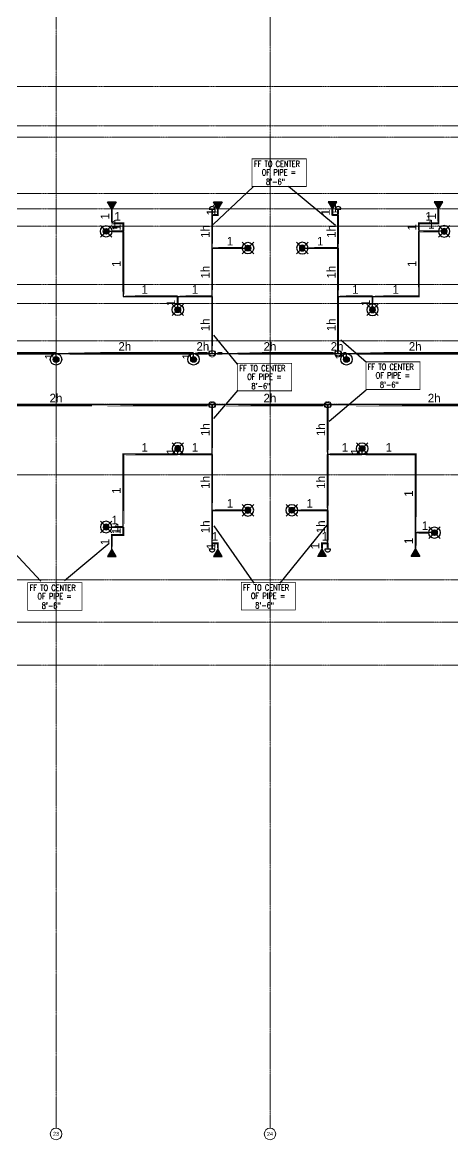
# Model space of a CAD drawing. Header units: inches. Extents: x -3679 to 241, y -496 to 3453.
# Drawn here: x -1271 to -821, y -496 to 672 of the extents above; entities that cross this region are included whole.
import ezdxf
from ezdxf.enums import TextEntityAlignment as Align

# ---------------------------------------------------------------- set-up
doc = ezdxf.new("R2010")
doc.units = ezdxf.units.IN
doc.header["$MEASUREMENT"] = 0
doc.linetypes.add('Grid Line', pattern=[0.875, 0.5, -0.125, 0.125, -0.125])
for name, color, linetype in [('Coordination', 1, 'Continuous'), ('headdn', 7, 'Continuous'), ('PIPEBL', 4, 'Continuous'), ('pipemn', 6, 'Continuous'), ('PIPESPC', 7, 'Continuous'), ('spk-cap', 7, 'Continuous'), ('spk-piperise', 7, 'Continuous'), ('TIDYPIPE', 7, 'Continuous')]:
    doc.layers.add(name, color=color, linetype=linetype)
doc.layers.add('S-GRID', color=1, linetype='Continuous', lineweight=9)
doc.layers.add('S-GRID-IDEN', color=1, linetype='Continuous', lineweight=13)
doc.styles.add('Arial', font='arial.ttf', dxfattribs={"height": 3.934132})
doc.styles.add('PDA1', font='ROMAND', dxfattribs={"width": 0.755})
doc.styles.add('PIPE', font='PIPE.SHX')

# ---------------------------------------------------------------- blocks, each defined once
blk = doc.blocks.new('Grid - 3_16_-139788-MAIN LEVEL')
at = {"layer": 'S-GRID-IDEN'}
blk.add_circle((0, 0), 0.188, dxfattribs=at)
blk = doc.blocks.new('dpend1')
for radius in [6, 3]:
    blk.add_circle((0, 0), radius)
for points in [[(0, 3), (-2.5, -1.6), (-2.6, 1.4)], [(0, 3), (-2.5, -1.6), (2.5, -1.6)], [(2.5, -1.6), (0, 3), (2.6, 1.5)], [(2.5, -1.6), (-2.5, -1.6), (0, -3)]]:
    blk.add_solid(points)
blk = doc.blocks.new('PIPESPC')
at = {"layer": 'PIPESPC', "style": 'PIPE', "width": 0.9}
blk.add_attdef('SIZE', text='', height=9, dxfattribs=at).set_placement((0, 4), align=Align.CENTER)
at = {"layer": 'PIPESPC', "style": 'PIPE', "flags": 1}
blk.add_attdef('SCHED', (25.3, 3.9), '', height=9, dxfattribs=at)
blk = doc.blocks.new('side2')
for p, q in [((0, 0), (7.8, 4.5)), ((7.8, -4.5), (0, 0)), ((7.8, 4.5), (7.8, -4.5))]:
    blk.add_line(p, q)
blk.add_solid([(7.8, -4.5), (0, 0), (7.8, 4.5)])
blk = doc.blocks.new('dpend2')
for p, q in [((-6, -6), (6, 6)), ((6, -6), (-6, 6))]:
    blk.add_line(p, q)
for radius in [6, 3]:
    blk.add_circle((0, 0), radius)
for points in [[(0, 0), (-3, 0), (-2.1, 2.1)], [(0, 0), (-3, 0), (-2.1, -2.1)], [(0, 0), (0, 3), (-2.1, 2.1)], [(0, 0), (0, -3), (-2.1, -2.1)], [(0, 0), (0, 3), (2.1, 2.1)], [(0, 0), (3, 0), (2.1, 2.1)], [(0, 0), (3, 0), (2.1, -2.1)], [(0, 0), (0, -3), (2.1, -2.1)]]:
    blk.add_solid(points)
blk = doc.blocks.new('CAP')
blk.add_line((0, 3), (0, -3))
blk.add_arc((0, 0), 3, 270, 90)
blk = doc.blocks.new('rise')
blk.add_circle((0, 0), 3)
blk = doc.blocks.new('TIDYRUN')
at = {"const_width": 0.5}
blk.add_lwpolyline([(-2.8, 2.8, -2.414214), (-2.8, -2.8, -1.737895)], format="xyb", dxfattribs=at)

msp = doc.modelspace()

# ---------------------------------------------------------------- linework, layer by layer
at = {"layer": 'Coordination', "color": 1}
for p, q in [((-1071.4, 460.8), (-1029.6, 500.1)), ((-943.5, 459.7), (-992.8, 500.6)), ((-1071.1, 345.1), (-1046.3, 314.7)), ((-937.7, 340), (-910.9, 316.8)), ((-1070.8, 257.7), (-1045.3, 287.4)), ((-950.2, 255), (-911.4, 288)), ((-1070.7, 145.6), (-1029.1, 85.5)), ((-951.4, 147.6), (-1001.7, 85.8)), ((-1293.8, 132.6), (-1251.8, 87.6)), ((-1180.5, 127.1), (-1227.2, 88))]:
    msp.add_line(p, q, dxfattribs=at)
at = {"layer": 'Coordination', "color": 1, "const_width": 0.75}
for points in [[(-1030.8, 529.4), (-1030.8, 500.5), (-974.1, 500.5), (-974.1, 529.4), (-1030.8, 529.4)], [(-1045.9, 315.7), (-1045.9, 286.8), (-989.2, 286.8), (-989.2, 315.7), (-1045.9, 315.7)], [(-911.6, 317.1), (-911.6, 288.2), (-854.9, 288.2), (-854.9, 317.1), (-911.6, 317.1)], [(-1265.6, 86.1), (-1265.6, 57.3), (-1208.9, 57.3), (-1208.9, 86.1), (-1265.6, 86.1)], [(-1042.1, 86.5), (-1042.1, 57.6), (-985.4, 57.6), (-985.4, 86.5), (-1042.1, 86.5)]]:
    msp.add_lwpolyline(points, dxfattribs=at)
at = {"layer": 'PIPEBL', "color": 1}
for p, q in [((-1177.6, 476.6), (-1177.6, 462)), ((-1072.6, 470.6), (-1072.6, 476.6)), ((-1072.6, 436.1), (-1072.6, 470.6)), ((-1072.6, 470.6), (-1066.6, 470.6)), ((-1066.6, 470.6), (-1066.6, 476.6)), ((-946.7, 470.6), (-946.7, 476.6)), ((-946.7, 470.6), (-940.7, 470.6)), ((-940.7, 470.6), (-940.7, 476.6)), ((-940.7, 436.1), (-940.7, 470.6)), ((-835.7, 476.6), (-835.7, 462)), ((-1165.6, 462), (-1177.6, 462)), ((-1165.6, 462), (-1165.6, 453.6)), ((-856.2, 462), (-835.7, 462)), ((-856.2, 462), (-856.2, 453.6)), ((-1183.6, 453.6), (-1165.6, 453.6)), ((-1165.6, 453.6), (-1165.6, 385.6)), ((-856.2, 453.6), (-856.2, 385.6)), ((-829.7, 453.6), (-856.2, 453.6)), ((-1072.6, 436.1), (-1035.1, 436.1)), ((-1072.6, 385.6), (-1072.6, 436.1)), ((-978.2, 436.1), (-940.7, 436.1)), ((-940.7, 385.6), (-940.7, 436.1)), ((-1165.6, 385.6), (-1108.6, 385.6)), ((-1108.6, 385.6), (-1072.6, 385.6)), ((-1108.6, 371.6), (-1108.6, 385.6)), ((-1072.6, 326), (-1072.6, 385.6)), ((-940.7, 326), (-940.7, 385.6)), ((-940.7, 385.6), (-904.7, 385.6)), ((-904.7, 371.6), (-904.7, 385.6)), ((-904.7, 385.6), (-856.2, 385.6)), ((-1236, 319.7), (-1236, 326)), ((-1092, 319.7), (-1092, 326)), ((-932, 319.7), (-932, 326)), ((-1072.6, 220.4), (-1072.6, 272)), ((-951.6, 220.4), (-951.6, 272)), ((-1108.6, 220.4), (-1108.6, 226.4)), ((-915.6, 220.4), (-915.6, 226.4)), ((-1108.6, 220.4), (-1165.6, 220.4)), ((-1165.6, 144.4), (-1165.6, 220.4)), ((-1108.6, 220.4), (-1072.6, 220.4)), ((-1072.6, 161.9), (-1072.6, 220.4)), ((-951.6, 161.9), (-951.6, 220.4)), ((-951.6, 220.4), (-915.6, 220.4)), ((-915.6, 220.4), (-859.6, 220.4)), ((-859.6, 138.5), (-859.6, 220.4)), ((-1072.6, 127.4), (-1072.6, 161.9)), ((-1072.6, 161.9), (-1035.1, 161.9)), ((-989.1, 161.9), (-951.6, 161.9)), ((-951.6, 127.4), (-951.6, 161.9)), ((-1183.6, 144.4), (-1165.6, 144.4)), ((-1165.6, 136), (-1165.6, 144.4)), ((-1177.6, 121.4), (-1177.6, 136)), ((-1165.6, 136), (-1177.6, 136)), ((-859.6, 121.4), (-859.6, 138.5)), ((-839.9, 138.5), (-859.6, 138.5)), ((-1072.6, 127.4), (-1066.6, 127.4)), ((-1072.6, 127.4), (-1072.6, 121.4)), ((-1066.6, 127.4), (-1066.6, 121.4)), ((-957.6, 127.4), (-951.6, 127.4)), ((-957.6, 127.4), (-957.6, 121.4)), ((-951.6, 127.4), (-951.6, 121.4))]:
    msp.add_line(p, q, dxfattribs=at)
at = {"layer": 'pipemn', "color": 1}
for p, q in [((-1380, 326), (-1236, 326)), ((-1236, 326), (-1092, 326)), ((-1092, 326), (-1072.6, 326)), ((-1072.6, 326), (-940.7, 326)), ((-940.7, 326), (-932, 326)), ((-932, 326), (-788, 326)), ((-1072.6, 272), (-1399.6, 272)), ((-951.6, 272), (-1072.6, 272)), ((-728.5, 272), (-951.6, 272))]:
    msp.add_line(p, q, dxfattribs=at)
at = {"layer": 'S-GRID', "linetype": 'Grid Line'}
for p, q in [((-3666.4, 605), (228, 605)), ((-3666.4, 564), (228, 564)), ((228, 552), (-3666.4, 552)), ((-3666.4, 493), (228, 493)), ((-3666.4, 477), (228, 477)), ((-3666.4, 459), (228, 459)), ((-3666.4, 398), (228, 398)), ((-3666.4, 378), (228, 378)), ((-3666.4, 339), (226, 339)), ((228, 273), (-3666.4, 273)), ((228, 199), (-3666.4, 199)), ((228, 89), (-3666.4, 89)), ((-3666.4, 45), (228, 45)), ((-3666.4, 0), (228, 0))]:
    msp.add_line(p, q, dxfattribs=at)
at = {"layer": 'TIDYPIPE', "color": 1}
for points, const_width in [([(-1177.6, 461), (-1177.6, 476.6)], 2), ([(-1072.6, 470.6), (-1072.6, 476.6)], 2), ([(-1072.6, 436.1), (-1072.6, 470.6)], 2), ([(-1072.6, 470.6), (-1065.6, 470.6)], 2), ([(-1066.6, 469.6), (-1066.6, 476.6)], 2), ([(-947.7, 470.6), (-940.7, 470.6)], 2), ([(-946.7, 469.6), (-946.7, 476.6)], 2), ([(-940.7, 470.6), (-940.7, 476.6)], 2), ([(-940.7, 436.1), (-940.7, 470.6)], 2), ([(-835.7, 461), (-835.7, 476.6)], 2), ([(-1178.6, 462), (-1164.6, 462)], 2), ([(-1165.6, 453.6), (-1165.6, 463)], 2), ([(-857.2, 462), (-834.7, 462)], 2), ([(-856.2, 453.6), (-856.2, 463)], 2), ([(-1177.6, 453.6), (-1165.6, 453.6)], 2), ([(-1165.6, 384.6), (-1165.6, 453.6)], 2), ([(-856.2, 384.6), (-856.2, 453.6)], 2), ([(-856.2, 453.6), (-835.7, 453.6)], 2), ([(-1072.6, 385.6), (-1072.6, 436.1)], 2), ([(-1072.6, 436.1), (-1041.1, 436.1)], 2), ([(-972.2, 436.1), (-940.7, 436.1)], 2), ([(-940.7, 385.6), (-940.7, 436.1)], 2), ([(-1166.6, 385.6), (-1108.6, 385.6)], 2), ([(-1108.6, 377.6), (-1108.6, 385.6)], 2), ([(-1108.6, 385.6), (-1072.6, 385.6)], 2), ([(-1072.6, 326), (-1072.6, 385.6)], 2), ([(-940.7, 326), (-940.7, 385.6)], 2), ([(-940.7, 385.6), (-904.7, 385.6)], 2), ([(-904.7, 377.6), (-904.7, 385.6)], 2), ([(-904.7, 385.6), (-855.2, 385.6)], 2), ([(-1308, 326), (-1236, 326)], 3), ([(-1236, 326), (-1092, 326)], 3), ([(-1092, 326), (-1077.1, 326)], 3), ([(-1068.1, 326), (-1062, 326)], 3), ([(-1056, 326), (-945.2, 326)], 3), ([(-936.2, 326), (-932, 326)], 3), ([(-932, 326), (-810, 326)], 3), ([(-1395.1, 272), (-1198.4, 272)], 3), ([(-1192.4, 272), (-1077.1, 272)], 3), ([(-1072.6, 220.4), (-1072.6, 272)], 2), ([(-1068.1, 272), (-956.1, 272)], 3), ([(-951.6, 220.4), (-951.6, 272)], 2), ([(-940.4, 272), (-733, 272)], 3), ([(-1165.6, 144.4), (-1165.6, 221.4)], 2), ([(-859.6, 138.5), (-859.6, 221.4)], 2), ([(-1166.6, 220.4), (-1108.6, 220.4)], 2), ([(-1108.6, 220.4), (-1072.6, 220.4)], 2), ([(-1072.6, 161.9), (-1072.6, 220.4)], 2), ([(-951.6, 161.9), (-951.6, 220.4)], 2), ([(-951.6, 220.4), (-915.6, 220.4)], 2), ([(-915.6, 220.4), (-858.6, 220.4)], 2), ([(-1072.6, 127.4), (-1072.6, 161.9)], 2), ([(-1072.6, 161.9), (-1041.1, 161.9)], 2), ([(-983.1, 161.9), (-951.6, 161.9)], 2), ([(-951.6, 127.4), (-951.6, 161.9)], 2), ([(-1177.6, 144.4), (-1165.6, 144.4)], 2), ([(-1165.6, 135), (-1165.6, 144.4)], 2), ([(-1178.6, 136), (-1164.6, 136)], 2), ([(-1177.6, 121.4), (-1177.6, 137)], 2), ([(-1066.6, 121.4), (-1066.6, 128.4)], 2), ([(-957.6, 121.4), (-957.6, 128.4)], 2), ([(-859.6, 121.4), (-859.6, 138.5)], 2), ([(-859.6, 138.5), (-845.9, 138.5)], 2), ([(-1072.6, 121.4), (-1072.6, 127.4)], 2), ([(-1072.6, 127.4), (-1065.6, 127.4)], 2), ([(-958.6, 127.4), (-951.6, 127.4)], 2), ([(-951.6, 121.4), (-951.6, 127.4)], 2)]:
    msp.add_lwpolyline(points, close=True, dxfattribs=dict(at, const_width=const_width))

# ---------------------------------------------------------------- block references
at = {"layer": 'headdn', "color": 1}
for name, p, rotation in [('side2', (-1177.6, 476.6), 90), ('side2', (-1066.6, 476.6), 90), ('dpend2', (-915.6, 226.4), 180), ('dpend2', (-989.1, 161.9), 180), ('dpend2', (-839.9, 138.5), 180), ('side2', (-957.6, 121.4), 270), ('side2', (-859.6, 121.4), 270)]:
    msp.add_blockref(name, p, dxfattribs=dict(at, rotation=rotation))
at = {"layer": 'headdn', "color": 1, "extrusion": (0, 0, -1), "zscale": -1}
for name, p, rotation in [('side2', (946.7, 476.6), 90), ('side2', (835.7, 476.6), 90), ('dpend2', (1108.6, 226.4), 180), ('dpend2', (1035.1, 161.9), 180), ('dpend2', (1183.6, 144.4), 180), ('side2', (1177.6, 121.4), 270), ('side2', (1066.6, 121.4), 270)]:
    msp.add_blockref(name, p, dxfattribs=dict(at, rotation=rotation))
at = {"layer": 'headdn', "color": 1}
for name, p in [('dpend2', (-1183.6, 453.6)), ('dpend2', (-1035.1, 436.1)), ('dpend2', (-1108.6, 371.6)), ('dpend1', (-1236, 319.7)), ('dpend1', (-1092, 319.7)), ('dpend1', (-932, 319.7))]:
    msp.add_blockref(name, p, dxfattribs=at)
at = {"layer": 'headdn', "color": 1, "extrusion": (0, 0, -1), "zscale": -1}
for p in [(829.7, 453.6), (978.2, 436.1), (904.7, 371.6)]:
    msp.add_blockref('dpend2', p, dxfattribs=at)
at = {"layer": 'PIPESPC', "color": 1}
ref = msp.add_blockref('PIPESPC', (-1069.6, 470.6), dxfattribs=at)
ref.add_attrib('SIZE', '1', dxfattribs={"color": 0, "height": 9, "style": 'PIPE'}).set_placement((-1069.6, 470.6), align=Align.BOTTOM_CENTER)
ref = msp.add_blockref('PIPESPC', (-943.7, 470.6), dxfattribs=at)
ref.add_attrib('SIZE', '1', dxfattribs={"color": 0, "height": 9, "style": 'PIPE'}).set_placement((-943.7, 470.6), align=Align.BOTTOM_CENTER)
ref = msp.add_blockref('PIPESPC', (-1177.6, 469.3), dxfattribs=dict(at, rotation=89.99999999999643))
ref.add_attrib('SIZE', '1', dxfattribs={"color": 0, "height": 9, "rotation": 90, "style": 'PIPE'}).set_placement((-1177.6, 469.3), align=Align.BOTTOM_CENTER)
ref = msp.add_blockref('PIPESPC', (-1171.6, 462), dxfattribs=at)
ref.add_attrib('SIZE', '1', dxfattribs={"color": 0, "height": 9, "style": 'PIPE'}).set_placement((-1171.6, 462), align=Align.BOTTOM_CENTER)
ref = msp.add_blockref('PIPESPC', (-1066.6, 473.6), dxfattribs=dict(at, rotation=90))
ref.add_attrib('SIZE', '1', dxfattribs={"color": 0, "height": 9, "rotation": 90, "style": 'PIPE'}).set_placement((-1066.6, 473.6), align=Align.BOTTOM_CENTER)
ref = msp.add_blockref('PIPESPC', (-946.7, 473.6), dxfattribs=dict(at, rotation=90))
ref.add_attrib('SIZE', '1', dxfattribs={"color": 0, "height": 9, "rotation": 90, "style": 'PIPE'}).set_placement((-946.7, 473.6), align=Align.BOTTOM_CENTER)
ref = msp.add_blockref('PIPESPC', (-846, 462), dxfattribs=at)
ref.add_attrib('SIZE', '1', dxfattribs={"color": 0, "height": 9, "style": 'PIPE'}).set_placement((-846, 462), align=Align.BOTTOM_CENTER)
ref = msp.add_blockref('PIPESPC', (-835.7, 469.3), dxfattribs=dict(at, rotation=90))
ref.add_attrib('SIZE', '1', dxfattribs={"color": 0, "height": 9, "rotation": 90, "style": 'PIPE'}).set_placement((-835.7, 469.3), align=Align.BOTTOM_CENTER)
ref = msp.add_blockref('PIPESPC', (-1165.6, 457.8), dxfattribs=dict(at, rotation=90))
ref.add_attrib('SIZE', '1', dxfattribs={"color": 0, "height": 9, "rotation": 90, "style": 'PIPE'}).set_placement((-1165.6, 457.8), align=Align.BOTTOM_CENTER)
ref = msp.add_blockref('PIPESPC', (-1174.6, 453.6), dxfattribs=at)
ref.add_attrib('SIZE', '1', dxfattribs={"color": 0, "height": 9, "style": 'PIPE'}).set_placement((-1174.6, 453.6), align=Align.BOTTOM_CENTER)
ref = msp.add_blockref('PIPESPC', (-1072.6, 453.4), dxfattribs=dict(at, rotation=90))
ref.add_attrib('SIZE', '1h', dxfattribs={"color": 0, "height": 9, "rotation": 90, "style": 'PIPE'}).set_placement((-1072.6, 453.4), align=Align.BOTTOM_CENTER)
ref = msp.add_blockref('PIPESPC', (-940.7, 453.4), dxfattribs=dict(at, rotation=90))
ref.add_attrib('SIZE', '1h', dxfattribs={"color": 0, "height": 9, "rotation": 90, "style": 'PIPE'}).set_placement((-940.7, 453.4), align=Align.BOTTOM_CENTER)
ref = msp.add_blockref('PIPESPC', (-856.2, 457.8), dxfattribs=dict(at, rotation=90))
ref.add_attrib('SIZE', '1', dxfattribs={"color": 0, "height": 9, "rotation": 90, "style": 'PIPE'}).set_placement((-856.2, 457.8), align=Align.BOTTOM_CENTER)
ref = msp.add_blockref('PIPESPC', (-843, 453.6), dxfattribs=at)
ref.add_attrib('SIZE', '1', dxfattribs={"color": 0, "height": 9, "style": 'PIPE'}).set_placement((-843, 453.6), align=Align.BOTTOM_CENTER)
ref = msp.add_blockref('PIPESPC', (-1053.9, 436.1), dxfattribs=at)
ref.add_attrib('SIZE', '1', dxfattribs={"color": 0, "height": 9, "style": 'PIPE'}).set_placement((-1053.9, 436.1), align=Align.BOTTOM_CENTER)
ref = msp.add_blockref('PIPESPC', (-959.5, 436.1), dxfattribs=at)
ref.add_attrib('SIZE', '1', dxfattribs={"color": 0, "height": 9, "style": 'PIPE'}).set_placement((-959.5, 436.1), align=Align.BOTTOM_CENTER)
ref = msp.add_blockref('PIPESPC', (-1165.6, 419.6), dxfattribs=dict(at, rotation=90))
ref.add_attrib('SIZE', '1', dxfattribs={"color": 0, "height": 9, "rotation": 90, "style": 'PIPE'}).set_placement((-1165.6, 419.6), align=Align.BOTTOM_CENTER)
ref = msp.add_blockref('PIPESPC', (-856.2, 419.6), dxfattribs=dict(at, rotation=90))
ref.add_attrib('SIZE', '1', dxfattribs={"color": 0, "height": 9, "rotation": 90, "style": 'PIPE'}).set_placement((-856.2, 419.6), align=Align.BOTTOM_CENTER)
ref = msp.add_blockref('PIPESPC', (-1072.6, 410.9), dxfattribs=dict(at, rotation=90))
ref.add_attrib('SIZE', '1h', dxfattribs={"color": 0, "height": 9, "rotation": 90, "style": 'PIPE'}).set_placement((-1072.6, 410.9), align=Align.BOTTOM_CENTER)
ref = msp.add_blockref('PIPESPC', (-940.7, 410.9), dxfattribs=dict(at, rotation=89.99999999999821))
ref.add_attrib('SIZE', '1h', dxfattribs={"color": 0, "height": 9, "rotation": 90, "style": 'PIPE'}).set_placement((-940.7, 410.9), align=Align.BOTTOM_CENTER)
ref = msp.add_blockref('PIPESPC', (-1143.1, 385.6), dxfattribs=at)
ref.add_attrib('SIZE', '1', dxfattribs={"color": 0, "height": 9, "style": 'PIPE'}).set_placement((-1143.1, 385.6), align=Align.BOTTOM_CENTER)
ref = msp.add_blockref('PIPESPC', (-1090.6, 385.6), dxfattribs=at)
ref.add_attrib('SIZE', '1', dxfattribs={"color": 0, "height": 9, "style": 'PIPE'}).set_placement((-1090.6, 385.6), align=Align.BOTTOM_CENTER)
ref = msp.add_blockref('PIPESPC', (-922.7, 385.6), dxfattribs=at)
ref.add_attrib('SIZE', '1', dxfattribs={"color": 0, "height": 9, "style": 'PIPE'}).set_placement((-922.7, 385.6), align=Align.BOTTOM_CENTER)
ref = msp.add_blockref('PIPESPC', (-880.5, 385.6), dxfattribs=at)
ref.add_attrib('SIZE', '1', dxfattribs={"color": 0, "height": 9, "style": 'PIPE'}).set_placement((-880.5, 385.6), align=Align.BOTTOM_CENTER)
ref = msp.add_blockref('PIPESPC', (-1108.6, 378.6), dxfattribs=dict(at, rotation=90))
ref.add_attrib('SIZE', '1', dxfattribs={"color": 0, "height": 9, "rotation": 90, "style": 'PIPE'}).set_placement((-1108.6, 378.6), align=Align.BOTTOM_CENTER)
ref = msp.add_blockref('PIPESPC', (-904.7, 378.6), dxfattribs=dict(at, rotation=90))
ref.add_attrib('SIZE', '1', dxfattribs={"color": 0, "height": 9, "rotation": 90, "style": 'PIPE'}).set_placement((-904.7, 378.6), align=Align.BOTTOM_CENTER)
ref = msp.add_blockref('PIPESPC', (-1072.6, 355.8), dxfattribs=dict(at, rotation=90))
ref.add_attrib('SIZE', '1h', dxfattribs={"color": 0, "height": 9, "rotation": 90, "style": 'PIPE'}).set_placement((-1072.6, 355.8), align=Align.BOTTOM_CENTER)
ref = msp.add_blockref('PIPESPC', (-940.7, 355.8), dxfattribs=dict(at, rotation=90.00000000000203))
ref.add_attrib('SIZE', '1h', dxfattribs={"color": 0, "height": 9, "rotation": 90, "style": 'PIPE'}).set_placement((-940.7, 355.8), align=Align.BOTTOM_CENTER)
ref = msp.add_blockref('PIPESPC', (-1164, 326), dxfattribs=at)
ref.add_attrib('SIZE', '2h', dxfattribs={"color": 0, "height": 9, "style": 'PIPE'}).set_placement((-1164, 326), align=Align.BOTTOM_CENTER)
ref = msp.add_blockref('PIPESPC', (-1082.3, 326), dxfattribs=at)
ref.add_attrib('SIZE', '2h', dxfattribs={"color": 0, "height": 9, "style": 'PIPE'}).set_placement((-1082.3, 326), align=Align.BOTTOM_CENTER)
ref = msp.add_blockref('PIPESPC', (-1012.1, 326), dxfattribs=at)
ref.add_attrib('SIZE', '2h', dxfattribs={"color": 0, "height": 9, "style": 'PIPE'}).set_placement((-1012.1, 326), align=Align.BOTTOM_CENTER)
ref = msp.add_blockref('PIPESPC', (-941.8, 326), dxfattribs=at)
ref.add_attrib('SIZE', '2h', dxfattribs={"color": 0, "height": 9, "style": 'PIPE'}).set_placement((-941.8, 326), align=Align.BOTTOM_CENTER)
ref = msp.add_blockref('PIPESPC', (-860, 326), dxfattribs=at)
ref.add_attrib('SIZE', '2h', dxfattribs={"color": 0, "height": 9, "style": 'PIPE'}).set_placement((-860, 326), align=Align.BOTTOM_CENTER)
ref = msp.add_blockref('PIPESPC', (-1236, 322.9), dxfattribs=dict(at, rotation=90))
ref.add_attrib('SIZE', '1', dxfattribs={"color": 0, "height": 9, "rotation": 90, "style": 'PIPE'}).set_placement((-1236, 322.9), align=Align.BOTTOM_CENTER)
ref = msp.add_blockref('PIPESPC', (-1092, 322.9), dxfattribs=dict(at, rotation=90))
ref.add_attrib('SIZE', '1', dxfattribs={"color": 0, "height": 9, "rotation": 90, "style": 'PIPE'}).set_placement((-1092, 322.9), align=Align.BOTTOM_CENTER)
ref = msp.add_blockref('PIPESPC', (-932, 322.9), dxfattribs=dict(at, rotation=90))
ref.add_attrib('SIZE', '1', dxfattribs={"color": 0, "height": 9, "rotation": 90, "style": 'PIPE'}).set_placement((-932, 322.9), align=Align.BOTTOM_CENTER)
ref = msp.add_blockref('PIPESPC', (-1236.1, 272), dxfattribs=at)
ref.add_attrib('SIZE', '2h', dxfattribs={"color": 0, "height": 9, "style": 'PIPE'}).set_placement((-1236.1, 272), align=Align.BOTTOM_CENTER)
ref = msp.add_blockref('PIPESPC', (-1012.1, 272), dxfattribs=at)
ref.add_attrib('SIZE', '2h', dxfattribs={"color": 0, "height": 9, "style": 'PIPE'}).set_placement((-1012.1, 272), align=Align.BOTTOM_CENTER)
ref = msp.add_blockref('PIPESPC', (-840.1, 272), dxfattribs=at)
ref.add_attrib('SIZE', '2h', dxfattribs={"color": 0, "height": 9, "style": 'PIPE'}).set_placement((-840.1, 272), align=Align.BOTTOM_CENTER)
ref = msp.add_blockref('PIPESPC', (-1072.6, 246.2), dxfattribs=dict(at, rotation=90))
ref.add_attrib('SIZE', '1h', dxfattribs={"color": 0, "height": 9, "rotation": 90, "style": 'PIPE'}).set_placement((-1072.6, 246.2), align=Align.BOTTOM_CENTER)
ref = msp.add_blockref('PIPESPC', (-951.6, 246.2), dxfattribs=dict(at, rotation=90))
ref.add_attrib('SIZE', '1h', dxfattribs={"color": 0, "height": 9, "rotation": 90, "style": 'PIPE'}).set_placement((-951.6, 246.2), align=Align.BOTTOM_CENTER)
ref = msp.add_blockref('PIPESPC', (-1143.1, 220.4), dxfattribs=at)
ref.add_attrib('SIZE', '1', dxfattribs={"color": 0, "height": 9, "style": 'PIPE'}).set_placement((-1143.1, 220.4), align=Align.BOTTOM_CENTER)
ref = msp.add_blockref('PIPESPC', (-1108.6, 223.4), dxfattribs=dict(at, rotation=90))
ref.add_attrib('SIZE', '1', dxfattribs={"color": 0, "height": 9, "rotation": 90, "style": 'PIPE'}).set_placement((-1108.6, 223.4), align=Align.BOTTOM_CENTER)
ref = msp.add_blockref('PIPESPC', (-1090.6, 220.4), dxfattribs=at)
ref.add_attrib('SIZE', '1', dxfattribs={"color": 0, "height": 9, "style": 'PIPE'}).set_placement((-1090.6, 220.4), align=Align.BOTTOM_CENTER)
ref = msp.add_blockref('PIPESPC', (-933.6, 220.4), dxfattribs=at)
ref.add_attrib('SIZE', '1', dxfattribs={"color": 0, "height": 9, "style": 'PIPE'}).set_placement((-933.6, 220.4), align=Align.BOTTOM_CENTER)
ref = msp.add_blockref('PIPESPC', (-915.6, 223.4), dxfattribs=dict(at, rotation=90))
ref.add_attrib('SIZE', '1', dxfattribs={"color": 0, "height": 9, "rotation": 90, "style": 'PIPE'}).set_placement((-915.6, 223.4), align=Align.BOTTOM_CENTER)
ref = msp.add_blockref('PIPESPC', (-887.6, 220.4), dxfattribs=at)
ref.add_attrib('SIZE', '1', dxfattribs={"color": 0, "height": 9, "style": 'PIPE'}).set_placement((-887.6, 220.4), align=Align.BOTTOM_CENTER)
ref = msp.add_blockref('PIPESPC', (-1072.6, 191.1), dxfattribs=dict(at, rotation=90))
ref.add_attrib('SIZE', '1h', dxfattribs={"color": 0, "height": 9, "rotation": 90, "style": 'PIPE'}).set_placement((-1072.6, 191.1), align=Align.BOTTOM_CENTER)
ref = msp.add_blockref('PIPESPC', (-951.6, 191.1), dxfattribs=dict(at, rotation=90))
ref.add_attrib('SIZE', '1h', dxfattribs={"color": 0, "height": 9, "rotation": 90, "style": 'PIPE'}).set_placement((-951.6, 191.1), align=Align.BOTTOM_CENTER)
ref = msp.add_blockref('PIPESPC', (-1165.6, 182.4), dxfattribs=dict(at, rotation=90))
ref.add_attrib('SIZE', '1', dxfattribs={"color": 0, "height": 9, "rotation": 90, "style": 'PIPE'}).set_placement((-1165.6, 182.4), align=Align.BOTTOM_CENTER)
ref = msp.add_blockref('PIPESPC', (-859.6, 179.4), dxfattribs=dict(at, rotation=90))
ref.add_attrib('SIZE', '1', dxfattribs={"color": 0, "height": 9, "rotation": 90, "style": 'PIPE'}).set_placement((-859.6, 179.4), align=Align.BOTTOM_CENTER)
ref = msp.add_blockref('PIPESPC', (-1053.9, 161.9), dxfattribs=at)
ref.add_attrib('SIZE', '1', dxfattribs={"color": 0, "height": 9, "style": 'PIPE'}).set_placement((-1053.9, 161.9), align=Align.BOTTOM_CENTER)
ref = msp.add_blockref('PIPESPC', (-970.4, 161.9), dxfattribs=at)
ref.add_attrib('SIZE', '1', dxfattribs={"color": 0, "height": 9, "style": 'PIPE'}).set_placement((-970.4, 161.9), align=Align.BOTTOM_CENTER)
ref = msp.add_blockref('PIPESPC', (-1174.6, 144.4), dxfattribs=at)
ref.add_attrib('SIZE', '1', dxfattribs={"color": 0, "height": 9, "style": 'PIPE'}).set_placement((-1174.6, 144.4), align=Align.BOTTOM_CENTER)
ref = msp.add_blockref('PIPESPC', (-1165.6, 140.2), dxfattribs=dict(at, rotation=90))
ref.add_attrib('SIZE', '1', dxfattribs={"color": 0, "height": 9, "rotation": 90, "style": 'PIPE'}).set_placement((-1165.6, 140.2), align=Align.BOTTOM_CENTER)
ref = msp.add_blockref('PIPESPC', (-1171.6, 136), dxfattribs=at)
ref.add_attrib('SIZE', '1', dxfattribs={"color": 0, "height": 9, "style": 'PIPE'}).set_placement((-1171.6, 136), align=Align.BOTTOM_CENTER)
ref = msp.add_blockref('PIPESPC', (-1072.6, 144.6), dxfattribs=dict(at, rotation=90))
ref.add_attrib('SIZE', '1h', dxfattribs={"color": 0, "height": 9, "rotation": 90, "style": 'PIPE'}).set_placement((-1072.6, 144.6), align=Align.BOTTOM_CENTER)
ref = msp.add_blockref('PIPESPC', (-951.6, 144.6), dxfattribs=dict(at, rotation=90))
ref.add_attrib('SIZE', '1h', dxfattribs={"color": 0, "height": 9, "rotation": 90, "style": 'PIPE'}).set_placement((-951.6, 144.6), align=Align.BOTTOM_CENTER)
ref = msp.add_blockref('PIPESPC', (-849.8, 138.5), dxfattribs=at)
ref.add_attrib('SIZE', '1', dxfattribs={"color": 0, "height": 9, "style": 'PIPE'}).set_placement((-849.8, 138.5), align=Align.BOTTOM_CENTER)
ref = msp.add_blockref('PIPESPC', (-1177.6, 128.7), dxfattribs=dict(at, rotation=90.00000000000892))
ref.add_attrib('SIZE', '1', dxfattribs={"color": 0, "height": 9, "rotation": 90, "style": 'PIPE'}).set_placement((-1177.6, 128.7), align=Align.BOTTOM_CENTER)
ref = msp.add_blockref('PIPESPC', (-1069.6, 127.4), dxfattribs=at)
ref.add_attrib('SIZE', '1', dxfattribs={"color": 0, "height": 9, "style": 'PIPE'}).set_placement((-1069.6, 127.4), align=Align.BOTTOM_CENTER)
ref = msp.add_blockref('PIPESPC', (-954.6, 127.4), dxfattribs=at)
ref.add_attrib('SIZE', '1', dxfattribs={"color": 0, "height": 9, "style": 'PIPE'}).set_placement((-954.6, 127.4), align=Align.BOTTOM_CENTER)
ref = msp.add_blockref('PIPESPC', (-859.6, 129.9), dxfattribs=dict(at, rotation=90))
ref.add_attrib('SIZE', '1', dxfattribs={"color": 0, "height": 9, "rotation": 90, "style": 'PIPE'}).set_placement((-859.6, 129.9), align=Align.BOTTOM_CENTER)
ref = msp.add_blockref('PIPESPC', (-1066.6, 124.4), dxfattribs=dict(at, rotation=90))
ref.add_attrib('SIZE', '1', dxfattribs={"color": 0, "height": 9, "rotation": 90, "style": 'PIPE'}).set_placement((-1066.6, 124.4), align=Align.BOTTOM_CENTER)
ref = msp.add_blockref('PIPESPC', (-957.6, 124.4), dxfattribs=dict(at, rotation=90))
ref.add_attrib('SIZE', '1', dxfattribs={"color": 0, "height": 9, "rotation": 90, "style": 'PIPE'}).set_placement((-957.6, 124.4), align=Align.BOTTOM_CENTER)
at = {"layer": 'S-GRID-IDEN', "xscale": 31.99999999999999, "yscale": 31.99999999999999, "zscale": 31.99999999999999, "rotation": 180}
msp.add_blockref('Grid - 3_16_-139788-MAIN LEVEL', (-1236, -490.3), dxfattribs=at)
at = {"layer": 'S-GRID-IDEN', "xscale": 31.99999999999999, "yscale": 31.99999999999999, "zscale": 31.99999999999999}
msp.add_blockref('Grid - 3_16_-139788-MAIN LEVEL', (-1012, -490.3), dxfattribs=at)
at = {"layer": 'spk-cap', "color": 1}
for p, rotation in [((-1072.6, 476.6), 90.00000000002773), ((-940.7, 476.6), 90.00000000002773), ((-1072.6, 121.4), 270.0000000000834), ((-951.6, 121.4), 270.0000000000834)]:
    msp.add_blockref('CAP', p, dxfattribs=dict(at, rotation=rotation))
at = {"layer": 'spk-piperise', "color": 1}
for p, rotation in [((-1072.6, 326), 180.0000000000562), ((-940.7, 326), 180.0000000000556), ((-1072.6, 272), 90.00000000002773), ((-951.6, 272), 90.00000000002773)]:
    msp.add_blockref('rise', p, dxfattribs=dict(at, rotation=rotation))
at = {"layer": 'TIDYPIPE', "color": 1}
for p, rotation in [((-1072.6, 326), 270), ((-940.7, 326), 270.0000000000017), ((-1072.6, 272), 89.99999999963921), ((-951.6, 272), 89.99999999989605)]:
    msp.add_blockref('TIDYRUN', p, dxfattribs=dict(at, rotation=rotation))

# ---------------------------------------------------------------- texts
at = {"layer": 'Coordination', "color": 1, "style": 'PDA1', "width": 0.755}
for s, p in [('FF TO CENTER', (-1028.9, 521)), ('OF PIPE = ', (-1020.6, 512.1)), ('8\'-6"', (-1016.2, 502.3)), ('FF TO CENTER', (-1044, 307.3)), ('OF PIPE = ', (-1035.8, 298.4)), ('FF TO CENTER', (-909.7, 308.7)), ('OF PIPE = ', (-901.4, 299.8)), ('8\'-6"', (-1031.4, 288.6)), ('8\'-6"', (-897, 290)), ('FF TO CENTER', (-1263.7, 77.7)), ('FF TO CENTER', (-1040.2, 78)), ('OF PIPE = ', (-1255.5, 68.8)), ('OF PIPE = ', (-1032, 69.2)), ('8\'-6"', (-1251, 59)), ('8\'-6"', (-1027.5, 59.3))]:
    msp.add_text(s, height=6.3, dxfattribs=at).set_placement(p)

# ---------------------------------------------------------------- next in the draw order: texts
at = {"layer": 'S-GRID-IDEN', "lineweight": 9, "char_height": 3.93, "width": 7.296, "attachment_point": 2, "line_spacing_factor": 0.938532, "style": 'Arial', "bg_fill": 3, "box_fill_scale": 1.25, "bg_fill_color": 0, "bg_fill_transparency": 0}
for s, insert in [('23', (-1236, -488.1)), ('24', (-1012, -488.2))]:
    msp.add_mtext(s, dxfattribs=dict(at, insert=insert))

# ---------------------------------------------------------------- next in the draw order: linework, layer by layer
at = {"layer": 'S-GRID', "linetype": 'Grid Line'}
for p, q in [((-1236, 1771.7), (-1236, -484.3)), ((-1012, -484.3), (-1012, 1771.7))]:
    msp.add_line(p, q, dxfattribs=at)

doc.saveas('drawing.dxf')
